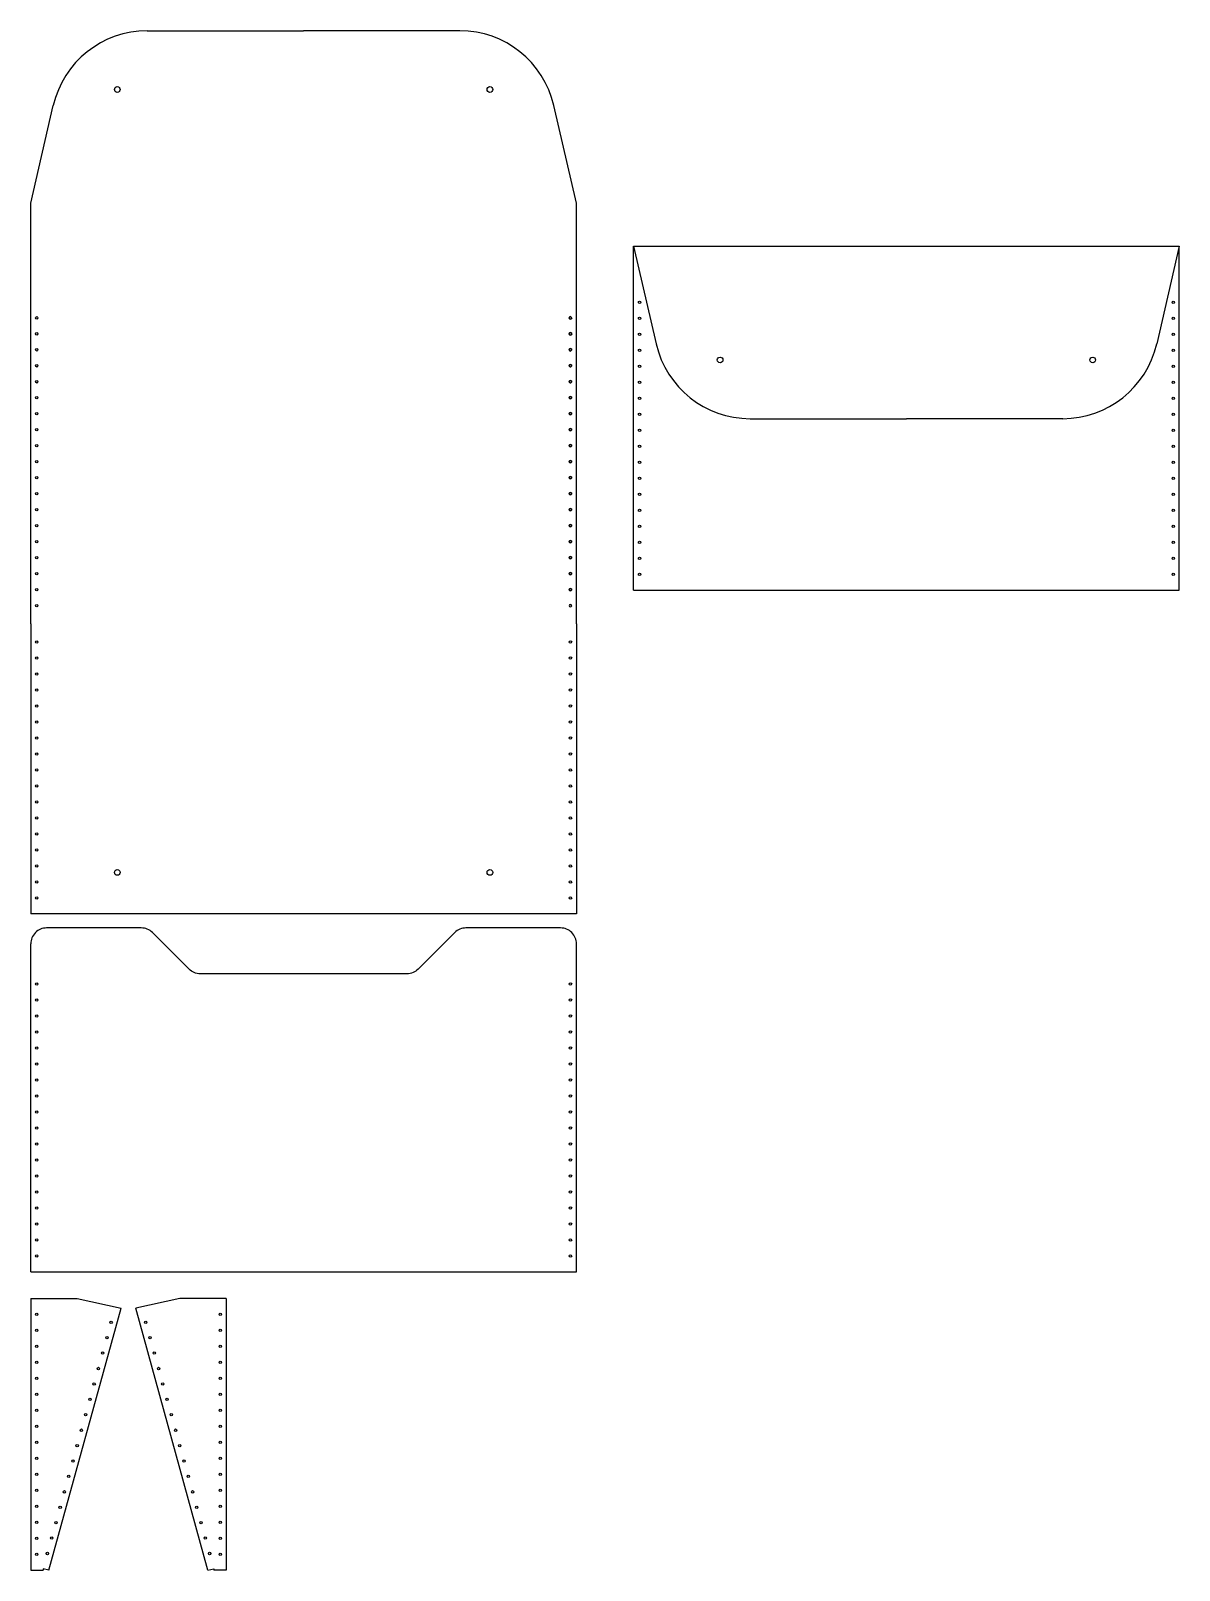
# Model space of a CAD drawing. Header units: millimetres. Extents: x 6551 to 7277, y 5630 to 6603.
import ezdxf

# ---------------------------------------------------------------- set-up
doc = ezdxf.new("R2010")
doc.units = ezdxf.units.MM

# ---------------------------------------------------------------- blocks, each defined once
blk = doc.blocks.new('*U13')
blk.add_circle((0, -0.75), 0.75)
blk = doc.blocks.new('*U14')
at = {"color": 0, "linetype": 'ByBlock', "lineweight": -2, "transparency": 16777216, "rotation": 90}
for p in [(594.09, 3904.71), (594.09, 3894.6), (594.09, 3884.49), (594.09, 3874.38), (594.09, 3864.27), (594.09, 3854.15), (594.09, 3844.04), (594.09, 3833.93), (594.09, 3823.82), (594.09, 3813.71), (594.09, 3803.6), (594.09, 3793.49), (594.09, 3783.38), (594.09, 3773.27), (594.09, 3763.15), (594.09, 3753.04), (594.09, 3742.93), (594.09, 3732.82), (594.09, 3722.71)]:
    blk.add_blockref('*U13', p, dxfattribs=at)
blk = doc.blocks.new('*U35')
blk.add_circle((0, -0.75), 0.75)
blk = doc.blocks.new('*U37')
at = {"color": 0, "linetype": 'ByBlock', "lineweight": -2, "transparency": 16777216, "rotation": 90}
for p in [(594.09, 3904.71), (594.09, 3894.6), (594.09, 3884.49), (594.09, 3874.38), (594.09, 3864.27), (594.09, 3854.15), (594.09, 3844.04), (594.09, 3833.93), (594.09, 3823.82), (594.09, 3813.71), (594.09, 3803.6), (594.09, 3793.49), (594.09, 3783.38), (594.09, 3773.27), (594.09, 3763.15), (594.09, 3753.04), (594.09, 3742.93), (594.09, 3732.82), (594.09, 3722.71)]:
    blk.add_blockref('*U35', p, dxfattribs=at)
blk = doc.blocks.new('*U53')
blk.add_circle((0, -0.75), 0.75)
blk = doc.blocks.new('*U54')
at = {"color": 0, "linetype": 'ByBlock', "lineweight": -2, "transparency": 16777216, "rotation": 90}
for p in [(594.09, 3904.71), (594.09, 3894.6), (594.09, 3884.49), (594.09, 3874.38), (594.09, 3864.27), (594.09, 3854.15), (594.09, 3844.04), (594.09, 3833.93), (594.09, 3823.82), (594.09, 3813.71), (594.09, 3803.6), (594.09, 3793.49), (594.09, 3783.38), (594.09, 3773.27), (594.09, 3763.15), (594.09, 3753.04), (594.09, 3742.93), (594.09, 3732.82), (594.09, 3722.71)]:
    blk.add_blockref('*U53', p, dxfattribs=at)
blk = doc.blocks.new('*U57')
blk.add_circle((0, -0.75), 0.75)
blk = doc.blocks.new('*U58')
at = {"color": 0, "linetype": 'ByBlock', "lineweight": -2, "transparency": 16777216, "rotation": 90}
for p in [(594.09, 3904.71), (594.09, 3894.6), (594.09, 3884.49), (594.09, 3874.38), (594.09, 3864.27), (594.09, 3854.15), (594.09, 3844.04), (594.09, 3833.93), (594.09, 3823.82), (594.09, 3813.71), (594.09, 3803.6), (594.09, 3793.49), (594.09, 3783.38), (594.09, 3773.27), (594.09, 3763.15), (594.09, 3753.04), (594.09, 3742.93), (594.09, 3732.82), (594.09, 3722.71)]:
    blk.add_blockref('*U57', p, dxfattribs=at)

msp = doc.modelspace()

# ---------------------------------------------------------------- linework, layer by layer
for p, q in [((6624.7, 6602.97), (6721.51, 6602.97)), ((6624.7, 6602.97), (6721.51, 6602.97)), ((6721.51, 6602.97), (6723.51, 6602.97)), ((6721.51, 6602.97), (6723.51, 6602.97)), ((6822.33, 6602.97), (6723.51, 6602.97)), ((6822.33, 6602.97), (6723.51, 6602.97)), ((6551.01, 6493.97), (6565.26, 6555.69)), ((6551.01, 6493.97), (6565.26, 6555.69)), ((6896.01, 6493.97), (6881.76, 6555.69)), ((6896.01, 6493.97), (6881.76, 6555.69)), ((6551.01, 6479.97), (6551.01, 6493.97)), ((6896.01, 6487.97), (6896.01, 6493.97)), ((6896.01, 6479.97), (6896.01, 6487.97)), ((6551.01, 6456.97), (6551.01, 6479.97)), ((6551.01, 6227.97), (6551.01, 6477.97)), ((6896.01, 6227.97), (6896.01, 6479.97)), ((6932.15, 6249.21), (6932.15, 6466.71)), ((6932.15, 6466.71), (6946.4, 6404.99)), ((6932.15, 6466.71), (6946.4, 6404.99)), ((6932.15, 6466.71), (7277.15, 6466.71)), ((7277.15, 6466.71), (7262.9, 6404.99)), ((7277.15, 6466.71), (7262.9, 6404.99)), ((7277.15, 6249.21), (7277.15, 6466.71)), ((6932.15, 6249.21), (6932.15, 6456.71)), ((6932.15, 6249.21), (6932.15, 6456.71)), ((6932.15, 6249.21), (6932.15, 6456.71)), ((7277.15, 6249.21), (7277.15, 6456.71)), ((7277.15, 6249.21), (7277.15, 6456.71)), ((6551.01, 6239.47), (6551.01, 6446.97)), ((6896.01, 6239.47), (6896.01, 6446.97)), ((7005.84, 6357.71), (7102.65, 6357.71)), ((7005.84, 6357.71), (7102.65, 6357.71)), ((7102.65, 6357.71), (7104.65, 6357.71)), ((7102.65, 6357.71), (7104.65, 6357.71)), ((7203.46, 6357.71), (7104.65, 6357.71)), ((7203.46, 6357.71), (7104.65, 6357.71)), ((6932.15, 6249.21), (7277.15, 6249.21)), ((6551.01, 6227.97), (6551.01, 6044.58)), ((6896.01, 6227.97), (6896.01, 6044.58)), ((6896.01, 6044.58), (6551.01, 6044.58)), ((6551.01, 5818.19), (6551.01, 6025.69)), ((6551.01, 5818.19), (6551.01, 6025.69)), ((6896.01, 5818.19), (6896.01, 6025.69)), ((6551.01, 5818.19), (6896.01, 5818.19)), ((6551.01, 5801.51), (6551.01, 5629.62)), ((6551.01, 5801.51), (6580.29, 5801.51)), ((6580.29, 5801.51), (6608.18, 5795.33)), ((6645.27, 5801.51), (6617.38, 5795.33)), ((6674.55, 5801.51), (6645.27, 5801.51)), ((6674.55, 5801.51), (6674.55, 5629.62)), ((6562.51, 5629.62), (6608.18, 5795.33)), ((6663.05, 5629.62), (6617.38, 5795.33)), ((6551.01, 5629.62), (6558.85, 5629.62)), ((6562.51, 5629.62), (6558.85, 5630.43)), ((6558.85, 5630.43), (6558.85, 5629.62)), ((6663.05, 5629.62), (6666.71, 5630.43)), ((6666.71, 5630.43), (6666.71, 5629.62)), ((6674.55, 5629.62), (6666.71, 5629.62))]:
    msp.add_line(p, q)
msp.add_lwpolyline([(6896.01, 6025.69, 0.414214), (6886.01, 6035.69), (6826.16, 6035.69, 0.198912), (6819.08, 6032.76), (6795.94, 6009.62, -0.198912), (6788.87, 6006.69), (6658.16, 6006.69, -0.198912), (6651.08, 6009.62), (6627.94, 6032.76, 0.198912), (6620.87, 6035.69), (6561.01, 6035.69, 0.414214), (6551.01, 6025.69)], format="xyb")
for centre, radius in [((6605.71, 6565.84), 1.8), ((6841.31, 6565.84), 1.8), ((6935.9, 6431.21), 0.75), ((6935.9, 6431.21), 0.75), ((6935.9, 6431.21), 0.75), ((6935.9, 6431.21), 0.75), ((6935.9, 6431.21), 0.75), ((6935.9, 6431.21), 0.75), ((6935.9, 6431.21), 0.75), ((6935.9, 6431.21), 0.75), ((7273.4, 6431.21), 0.75), ((7273.4, 6431.21), 0.75), ((7273.4, 6431.21), 0.75), ((7273.4, 6431.21), 0.75), ((7273.4, 6431.21), 0.75), ((7273.4, 6431.21), 0.75), ((7273.4, 6431.21), 0.75), ((7273.4, 6431.21), 0.75), ((6554.76, 6421.47), 0.75), ((6554.76, 6421.47), 0.75), ((6892.26, 6421.47), 0.75), ((6892.26, 6421.47), 0.75), ((6935.9, 6421.1), 0.75), ((6935.9, 6421.1), 0.75), ((6935.9, 6421.1), 0.75), ((6935.9, 6421.1), 0.75), ((6935.9, 6421.1), 0.75), ((6935.9, 6421.1), 0.75), ((6935.9, 6421.1), 0.75), ((6935.9, 6421.1), 0.75), ((7273.4, 6421.1), 0.75), ((7273.4, 6421.1), 0.75), ((7273.4, 6421.1), 0.75), ((7273.4, 6421.1), 0.75), ((7273.4, 6421.1), 0.75), ((7273.4, 6421.1), 0.75), ((7273.4, 6421.1), 0.75), ((7273.4, 6421.1), 0.75), ((6554.76, 6411.36), 0.75), ((6554.76, 6411.36), 0.75), ((6892.26, 6411.36), 0.75), ((6892.26, 6411.36), 0.75), ((6935.9, 6410.99), 0.75), ((6935.9, 6410.99), 0.75), ((6935.9, 6410.99), 0.75), ((6935.9, 6410.99), 0.75), ((6935.9, 6410.99), 0.75), ((6935.9, 6410.99), 0.75), ((6935.9, 6410.99), 0.75), ((6935.9, 6410.99), 0.75), ((7273.4, 6410.99), 0.75), ((7273.4, 6410.99), 0.75), ((7273.4, 6410.99), 0.75), ((7273.4, 6410.99), 0.75), ((7273.4, 6410.99), 0.75), ((7273.4, 6410.99), 0.75), ((7273.4, 6410.99), 0.75), ((7273.4, 6410.99), 0.75), ((6554.76, 6401.25), 0.75), ((6554.76, 6401.25), 0.75), ((6892.26, 6401.25), 0.75), ((6892.26, 6401.25), 0.75), ((6935.9, 6400.87), 0.75), ((6935.9, 6400.87), 0.75), ((6935.9, 6400.87), 0.75), ((6935.9, 6400.87), 0.75), ((6935.9, 6400.87), 0.75), ((6935.9, 6400.87), 0.75), ((6935.9, 6400.87), 0.75), ((6935.9, 6400.87), 0.75), ((6986.85, 6394.84), 1.8), ((7222.45, 6394.84), 1.8), ((7273.4, 6400.87), 0.75), ((7273.4, 6400.87), 0.75), ((7273.4, 6400.87), 0.75), ((7273.4, 6400.87), 0.75), ((7273.4, 6400.87), 0.75), ((7273.4, 6400.87), 0.75), ((7273.4, 6400.87), 0.75), ((7273.4, 6400.87), 0.75), ((6554.76, 6391.13), 0.75), ((6554.76, 6391.13), 0.75), ((6892.26, 6391.13), 0.75), ((6892.26, 6391.13), 0.75), ((6935.9, 6390.76), 0.75), ((6935.9, 6390.76), 0.75), ((6935.9, 6390.76), 0.75), ((6935.9, 6390.76), 0.75), ((7273.4, 6390.76), 0.75), ((7273.4, 6390.76), 0.75), ((7273.4, 6390.76), 0.75), ((7273.4, 6390.76), 0.75), ((6554.76, 6381.02), 0.75), ((6554.76, 6381.02), 0.75), ((6892.26, 6381.02), 0.75), ((6892.26, 6381.02), 0.75), ((6935.9, 6380.65), 0.75), ((6935.9, 6380.65), 0.75), ((6935.9, 6380.65), 0.75), ((6935.9, 6380.65), 0.75), ((7273.4, 6380.65), 0.75), ((7273.4, 6380.65), 0.75), ((7273.4, 6380.65), 0.75), ((7273.4, 6380.65), 0.75), ((6554.76, 6370.91), 0.75), ((6554.76, 6370.91), 0.75), ((6892.26, 6370.91), 0.75), ((6892.26, 6370.91), 0.75), ((6935.9, 6370.54), 0.75), ((6935.9, 6370.54), 0.75), ((6935.9, 6370.54), 0.75), ((6935.9, 6370.54), 0.75), ((7273.4, 6370.54), 0.75), ((7273.4, 6370.54), 0.75), ((7273.4, 6370.54), 0.75), ((7273.4, 6370.54), 0.75), ((6554.76, 6360.8), 0.75), ((6554.76, 6360.8), 0.75), ((6892.26, 6360.8), 0.75), ((6892.26, 6360.8), 0.75), ((6935.9, 6360.43), 0.75), ((6935.9, 6360.43), 0.75), ((6935.9, 6360.43), 0.75), ((6935.9, 6360.43), 0.75), ((7273.4, 6360.43), 0.75), ((7273.4, 6360.43), 0.75), ((7273.4, 6360.43), 0.75), ((7273.4, 6360.43), 0.75), ((6554.76, 6350.69), 0.75), ((6554.76, 6350.69), 0.75), ((6892.26, 6350.69), 0.75), ((6892.26, 6350.69), 0.75), ((6935.9, 6350.32), 0.75), ((6935.9, 6350.32), 0.75), ((6935.9, 6350.32), 0.75), ((6935.9, 6350.32), 0.75), ((7273.4, 6350.32), 0.75), ((7273.4, 6350.32), 0.75), ((7273.4, 6350.32), 0.75), ((7273.4, 6350.32), 0.75), ((6554.76, 6340.58), 0.75), ((6554.76, 6340.58), 0.75), ((6892.26, 6340.58), 0.75), ((6892.26, 6340.58), 0.75), ((6935.9, 6340.21), 0.75), ((6935.9, 6340.21), 0.75), ((6935.9, 6340.21), 0.75), ((6935.9, 6340.21), 0.75), ((7273.4, 6340.21), 0.75), ((7273.4, 6340.21), 0.75), ((7273.4, 6340.21), 0.75), ((7273.4, 6340.21), 0.75), ((6554.76, 6330.47), 0.75), ((6554.76, 6330.47), 0.75), ((6892.26, 6330.47), 0.75), ((6892.26, 6330.47), 0.75), ((6935.9, 6330.1), 0.75), ((6935.9, 6330.1), 0.75), ((6935.9, 6330.1), 0.75), ((6935.9, 6330.1), 0.75), ((7273.4, 6330.1), 0.75), ((7273.4, 6330.1), 0.75), ((7273.4, 6330.1), 0.75), ((7273.4, 6330.1), 0.75), ((6554.76, 6320.36), 0.75), ((6554.76, 6320.36), 0.75), ((6892.26, 6320.36), 0.75), ((6892.26, 6320.36), 0.75), ((6935.9, 6319.99), 0.75), ((6935.9, 6319.99), 0.75), ((6935.9, 6319.99), 0.75), ((6935.9, 6319.99), 0.75), ((7273.4, 6319.99), 0.75), ((7273.4, 6319.99), 0.75), ((7273.4, 6319.99), 0.75), ((7273.4, 6319.99), 0.75), ((6554.76, 6310.25), 0.75), ((6554.76, 6310.25), 0.75), ((6892.26, 6310.25), 0.75), ((6892.26, 6310.25), 0.75), ((6935.9, 6309.87), 0.75), ((6935.9, 6309.87), 0.75), ((6935.9, 6309.87), 0.75), ((6935.9, 6309.87), 0.75), ((7273.4, 6309.87), 0.75), ((7273.4, 6309.87), 0.75), ((7273.4, 6309.87), 0.75), ((7273.4, 6309.87), 0.75), ((6554.76, 6300.13), 0.75), ((6554.76, 6300.13), 0.75), ((6892.26, 6300.13), 0.75), ((6892.26, 6300.13), 0.75), ((6935.9, 6299.76), 0.75), ((6935.9, 6299.76), 0.75), ((6935.9, 6299.76), 0.75), ((6935.9, 6299.76), 0.75), ((7273.4, 6299.76), 0.75), ((7273.4, 6299.76), 0.75), ((7273.4, 6299.76), 0.75), ((7273.4, 6299.76), 0.75), ((6554.76, 6290.02), 0.75), ((6554.76, 6290.02), 0.75), ((6892.26, 6290.02), 0.75), ((6892.26, 6290.02), 0.75), ((6935.9, 6289.65), 0.75), ((6935.9, 6289.65), 0.75), ((6935.9, 6289.65), 0.75), ((6935.9, 6289.65), 0.75), ((7273.4, 6289.65), 0.75), ((7273.4, 6289.65), 0.75), ((7273.4, 6289.65), 0.75), ((7273.4, 6289.65), 0.75), ((6554.76, 6279.91), 0.75), ((6554.76, 6279.91), 0.75), ((6892.26, 6279.91), 0.75), ((6892.26, 6279.91), 0.75), ((6935.9, 6279.54), 0.75), ((6935.9, 6279.54), 0.75), ((6935.9, 6279.54), 0.75), ((6935.9, 6279.54), 0.75), ((7273.4, 6279.54), 0.75), ((7273.4, 6279.54), 0.75), ((7273.4, 6279.54), 0.75), ((7273.4, 6279.54), 0.75), ((6554.76, 6269.8), 0.75), ((6554.76, 6269.8), 0.75), ((6892.26, 6269.8), 0.75), ((6892.26, 6269.8), 0.75), ((6935.9, 6269.43), 0.75), ((6935.9, 6269.43), 0.75), ((6935.9, 6269.43), 0.75), ((6935.9, 6269.43), 0.75), ((7273.4, 6269.43), 0.75), ((7273.4, 6269.43), 0.75), ((7273.4, 6269.43), 0.75), ((7273.4, 6269.43), 0.75), ((6554.76, 6259.69), 0.75), ((6554.76, 6259.69), 0.75), ((6892.26, 6259.69), 0.75), ((6892.26, 6259.69), 0.75), ((6935.9, 6259.32), 0.75), ((6935.9, 6259.32), 0.75), ((6935.9, 6259.32), 0.75), ((6935.9, 6259.32), 0.75), ((7273.4, 6259.32), 0.75), ((7273.4, 6259.32), 0.75), ((7273.4, 6259.32), 0.75), ((7273.4, 6259.32), 0.75), ((6554.76, 6249.58), 0.75), ((6554.76, 6249.58), 0.75), ((6892.26, 6249.58), 0.75), ((6892.26, 6249.58), 0.75), ((6554.76, 6216.47), 0.75), ((6554.76, 6216.47), 0.75), ((6554.76, 6216.47), 0.75), ((6554.76, 6216.47), 0.75), ((6892.26, 6216.47), 0.75), ((6892.26, 6216.47), 0.75), ((6892.26, 6216.47), 0.75), ((6892.26, 6216.47), 0.75), ((6554.76, 6206.36), 0.75), ((6554.76, 6206.36), 0.75), ((6554.76, 6206.36), 0.75), ((6554.76, 6206.36), 0.75), ((6892.26, 6206.36), 0.75), ((6892.26, 6206.36), 0.75), ((6892.26, 6206.36), 0.75), ((6892.26, 6206.36), 0.75), ((6554.76, 6196.25), 0.75), ((6554.76, 6196.25), 0.75), ((6554.76, 6196.25), 0.75), ((6554.76, 6196.25), 0.75), ((6892.26, 6196.25), 0.75), ((6892.26, 6196.25), 0.75), ((6892.26, 6196.25), 0.75), ((6892.26, 6196.25), 0.75), ((6554.76, 6186.13), 0.75), ((6554.76, 6186.13), 0.75), ((6554.76, 6186.13), 0.75), ((6554.76, 6186.13), 0.75), ((6892.26, 6186.13), 0.75), ((6892.26, 6186.13), 0.75), ((6892.26, 6186.13), 0.75), ((6892.26, 6186.13), 0.75), ((6554.76, 6176.02), 0.75), ((6554.76, 6176.02), 0.75), ((6554.76, 6176.02), 0.75), ((6554.76, 6176.02), 0.75), ((6892.26, 6176.02), 0.75), ((6892.26, 6176.02), 0.75), ((6892.26, 6176.02), 0.75), ((6892.26, 6176.02), 0.75), ((6554.76, 6165.91), 0.75), ((6554.76, 6165.91), 0.75), ((6554.76, 6165.91), 0.75), ((6554.76, 6165.91), 0.75), ((6892.26, 6165.91), 0.75), ((6892.26, 6165.91), 0.75), ((6892.26, 6165.91), 0.75), ((6892.26, 6165.91), 0.75), ((6554.76, 6155.8), 0.75), ((6554.76, 6155.8), 0.75), ((6554.76, 6155.8), 0.75), ((6554.76, 6155.8), 0.75), ((6892.26, 6155.8), 0.75), ((6892.26, 6155.8), 0.75), ((6892.26, 6155.8), 0.75), ((6892.26, 6155.8), 0.75), ((6554.76, 6145.69), 0.75), ((6554.76, 6145.69), 0.75), ((6554.76, 6145.69), 0.75), ((6554.76, 6145.69), 0.75), ((6892.26, 6145.69), 0.75), ((6892.26, 6145.69), 0.75), ((6892.26, 6145.69), 0.75), ((6892.26, 6145.69), 0.75), ((6554.76, 6135.58), 0.75), ((6554.76, 6135.58), 0.75), ((6554.76, 6135.58), 0.75), ((6554.76, 6135.58), 0.75), ((6892.26, 6135.58), 0.75), ((6892.26, 6135.58), 0.75), ((6892.26, 6135.58), 0.75), ((6892.26, 6135.58), 0.75), ((6554.76, 6125.47), 0.75), ((6554.76, 6125.47), 0.75), ((6554.76, 6125.47), 0.75), ((6554.76, 6125.47), 0.75), ((6892.26, 6125.47), 0.75), ((6892.26, 6125.47), 0.75), ((6892.26, 6125.47), 0.75), ((6892.26, 6125.47), 0.75), ((6554.76, 6115.36), 0.75), ((6554.76, 6115.36), 0.75), ((6554.76, 6115.36), 0.75), ((6554.76, 6115.36), 0.75), ((6892.26, 6115.36), 0.75), ((6892.26, 6115.36), 0.75), ((6892.26, 6115.36), 0.75), ((6892.26, 6115.36), 0.75), ((6554.76, 6105.25), 0.75), ((6554.76, 6105.25), 0.75), ((6554.76, 6105.25), 0.75), ((6554.76, 6105.25), 0.75), ((6892.26, 6105.25), 0.75), ((6892.26, 6105.25), 0.75), ((6892.26, 6105.25), 0.75), ((6892.26, 6105.25), 0.75), ((6554.76, 6095.13), 0.75), ((6554.76, 6095.13), 0.75), ((6554.76, 6095.13), 0.75), ((6554.76, 6095.13), 0.75), ((6892.26, 6095.13), 0.75), ((6892.26, 6095.13), 0.75), ((6892.26, 6095.13), 0.75), ((6892.26, 6095.13), 0.75), ((6554.76, 6085.02), 0.75), ((6554.76, 6085.02), 0.75), ((6554.76, 6085.02), 0.75), ((6554.76, 6085.02), 0.75), ((6892.26, 6085.02), 0.75), ((6892.26, 6085.02), 0.75), ((6892.26, 6085.02), 0.75), ((6892.26, 6085.02), 0.75), ((6554.76, 6074.91), 0.75), ((6554.76, 6074.91), 0.75), ((6554.76, 6074.91), 0.75), ((6554.76, 6074.91), 0.75), ((6892.26, 6074.91), 0.75), ((6892.26, 6074.91), 0.75), ((6892.26, 6074.91), 0.75), ((6892.26, 6074.91), 0.75), ((6554.76, 6064.8), 0.75), ((6554.76, 6064.8), 0.75), ((6554.76, 6064.8), 0.75), ((6554.76, 6064.8), 0.75), ((6605.71, 6070.84), 1.8), ((6841.31, 6070.84), 1.8), ((6892.26, 6064.8), 0.75), ((6892.26, 6064.8), 0.75), ((6892.26, 6064.8), 0.75), ((6892.26, 6064.8), 0.75), ((6554.76, 6054.69), 0.75), ((6554.76, 6054.69), 0.75), ((6892.26, 6054.69), 0.75), ((6892.26, 6054.69), 0.75), ((6554.76, 6000.19), 0.75), ((6554.76, 6000.19), 0.75), ((6554.76, 6000.19), 0.75), ((6554.76, 6000.19), 0.75), ((6892.26, 6000.19), 0.75), ((6892.26, 6000.19), 0.75), ((6892.26, 6000.19), 0.75), ((6892.26, 6000.19), 0.75), ((6554.76, 5990.08), 0.75), ((6554.76, 5990.08), 0.75), ((6554.76, 5990.08), 0.75), ((6554.76, 5990.08), 0.75), ((6892.26, 5990.08), 0.75), ((6892.26, 5990.08), 0.75), ((6892.26, 5990.08), 0.75), ((6892.26, 5990.08), 0.75), ((6554.76, 5979.97), 0.75), ((6554.76, 5979.97), 0.75), ((6554.76, 5979.97), 0.75), ((6554.76, 5979.97), 0.75), ((6892.26, 5979.97), 0.75), ((6892.26, 5979.97), 0.75), ((6892.26, 5979.97), 0.75), ((6892.26, 5979.97), 0.75), ((6554.76, 5969.86), 0.75), ((6554.76, 5969.86), 0.75), ((6554.76, 5969.86), 0.75), ((6554.76, 5969.86), 0.75), ((6892.26, 5969.86), 0.75), ((6892.26, 5969.86), 0.75), ((6892.26, 5969.86), 0.75), ((6892.26, 5969.86), 0.75), ((6554.76, 5959.75), 0.75), ((6554.76, 5959.75), 0.75), ((6554.76, 5959.75), 0.75), ((6554.76, 5959.75), 0.75), ((6892.26, 5959.75), 0.75), ((6892.26, 5959.75), 0.75), ((6892.26, 5959.75), 0.75), ((6892.26, 5959.75), 0.75), ((6554.76, 5949.63), 0.75), ((6554.76, 5949.63), 0.75), ((6554.76, 5949.63), 0.75), ((6554.76, 5949.63), 0.75), ((6892.26, 5949.63), 0.75), ((6892.26, 5949.63), 0.75), ((6892.26, 5949.63), 0.75), ((6892.26, 5949.63), 0.75), ((6554.76, 5939.52), 0.75), ((6554.76, 5939.52), 0.75), ((6554.76, 5939.52), 0.75), ((6554.76, 5939.52), 0.75), ((6892.26, 5939.52), 0.75), ((6892.26, 5939.52), 0.75), ((6892.26, 5939.52), 0.75), ((6892.26, 5939.52), 0.75), ((6554.76, 5929.41), 0.75), ((6554.76, 5929.41), 0.75), ((6554.76, 5929.41), 0.75), ((6554.76, 5929.41), 0.75), ((6892.26, 5929.41), 0.75), ((6892.26, 5929.41), 0.75), ((6892.26, 5929.41), 0.75), ((6892.26, 5929.41), 0.75), ((6554.76, 5919.3), 0.75), ((6554.76, 5919.3), 0.75), ((6554.76, 5919.3), 0.75), ((6554.76, 5919.3), 0.75), ((6892.26, 5919.3), 0.75), ((6892.26, 5919.3), 0.75), ((6892.26, 5919.3), 0.75), ((6892.26, 5919.3), 0.75), ((6554.76, 5909.19), 0.75), ((6554.76, 5909.19), 0.75), ((6554.76, 5909.19), 0.75), ((6554.76, 5909.19), 0.75), ((6892.26, 5909.19), 0.75), ((6892.26, 5909.19), 0.75), ((6892.26, 5909.19), 0.75), ((6892.26, 5909.19), 0.75), ((6554.76, 5899.08), 0.75), ((6554.76, 5899.08), 0.75), ((6554.76, 5899.08), 0.75), ((6554.76, 5899.08), 0.75), ((6892.26, 5899.08), 0.75), ((6892.26, 5899.08), 0.75), ((6892.26, 5899.08), 0.75), ((6892.26, 5899.08), 0.75), ((6554.76, 5888.97), 0.75), ((6554.76, 5888.97), 0.75), ((6554.76, 5888.97), 0.75), ((6554.76, 5888.97), 0.75), ((6892.26, 5888.97), 0.75), ((6892.26, 5888.97), 0.75), ((6892.26, 5888.97), 0.75), ((6892.26, 5888.97), 0.75), ((6554.76, 5878.86), 0.75), ((6554.76, 5878.86), 0.75), ((6554.76, 5878.86), 0.75), ((6554.76, 5878.86), 0.75), ((6892.26, 5878.86), 0.75), ((6892.26, 5878.86), 0.75), ((6892.26, 5878.86), 0.75), ((6892.26, 5878.86), 0.75), ((6554.76, 5868.75), 0.75), ((6554.76, 5868.75), 0.75), ((6554.76, 5868.75), 0.75), ((6554.76, 5868.75), 0.75), ((6892.26, 5868.75), 0.75), ((6892.26, 5868.75), 0.75), ((6892.26, 5868.75), 0.75), ((6892.26, 5868.75), 0.75), ((6554.76, 5858.63), 0.75), ((6554.76, 5858.63), 0.75), ((6554.76, 5858.63), 0.75), ((6554.76, 5858.63), 0.75), ((6892.26, 5858.63), 0.75), ((6892.26, 5858.63), 0.75), ((6892.26, 5858.63), 0.75), ((6892.26, 5858.63), 0.75), ((6554.76, 5848.52), 0.75), ((6554.76, 5848.52), 0.75), ((6554.76, 5848.52), 0.75), ((6554.76, 5848.52), 0.75), ((6892.26, 5848.52), 0.75), ((6892.26, 5848.52), 0.75), ((6892.26, 5848.52), 0.75), ((6892.26, 5848.52), 0.75), ((6554.76, 5838.41), 0.75), ((6554.76, 5838.41), 0.75), ((6554.76, 5838.41), 0.75), ((6554.76, 5838.41), 0.75), ((6892.26, 5838.41), 0.75), ((6892.26, 5838.41), 0.75), ((6892.26, 5838.41), 0.75), ((6892.26, 5838.41), 0.75), ((6554.76, 5828.3), 0.75), ((6554.76, 5828.3), 0.75), ((6554.76, 5828.3), 0.75), ((6554.76, 5828.3), 0.75), ((6892.26, 5828.3), 0.75), ((6892.26, 5828.3), 0.75), ((6892.26, 5828.3), 0.75), ((6892.26, 5828.3), 0.75), ((6554.76, 5791.39), 0.75), ((6670.8, 5791.39), 0.75), ((6554.76, 5781.28), 0.75), ((6601.83, 5786.39), 0.75), ((6623.73, 5786.39), 0.75), ((6670.8, 5781.28), 0.75), ((6599.14, 5776.64), 0.75), ((6626.42, 5776.64), 0.75), ((6554.76, 5771.17), 0.75), ((6596.46, 5766.9), 0.75), ((6629.1, 5766.9), 0.75), ((6670.8, 5771.17), 0.75), ((6554.76, 5761.06), 0.75), ((6593.77, 5757.15), 0.75), ((6631.79, 5757.15), 0.75), ((6670.8, 5761.06), 0.75), ((6554.76, 5750.95), 0.75), ((6591.08, 5747.4), 0.75), ((6634.48, 5747.4), 0.75), ((6670.8, 5750.95), 0.75), ((6554.76, 5740.84), 0.75), ((6588.4, 5737.65), 0.75), ((6637.16, 5737.65), 0.75), ((6670.8, 5740.84), 0.75), ((6554.76, 5730.73), 0.75), ((6585.71, 5727.91), 0.75), ((6639.85, 5727.91), 0.75), ((6670.8, 5730.73), 0.75), ((6554.76, 5720.62), 0.75), ((6583.02, 5718.16), 0.75), ((6642.54, 5718.16), 0.75), ((6670.8, 5720.62), 0.75), ((6554.76, 5710.51), 0.75), ((6580.34, 5708.41), 0.75), ((6645.22, 5708.41), 0.75), ((6670.8, 5710.51), 0.75), ((6554.76, 5700.39), 0.75), ((6577.65, 5698.66), 0.75), ((6647.91, 5698.66), 0.75), ((6670.8, 5700.39), 0.75), ((6554.76, 5690.28), 0.75), ((6574.97, 5688.91), 0.75), ((6650.59, 5688.91), 0.75), ((6670.8, 5690.28), 0.75), ((6554.76, 5680.17), 0.75), ((6572.28, 5679.17), 0.75), ((6653.28, 5679.17), 0.75), ((6670.8, 5680.17), 0.75), ((6554.76, 5670.06), 0.75), ((6569.59, 5669.42), 0.75), ((6655.97, 5669.42), 0.75), ((6670.8, 5670.06), 0.75), ((6554.76, 5659.95), 0.75), ((6566.91, 5659.67), 0.75), ((6658.65, 5659.67), 0.75), ((6670.8, 5659.95), 0.75), ((6554.76, 5649.84), 0.75), ((6564.22, 5649.92), 0.75), ((6661.34, 5649.92), 0.75), ((6670.8, 5649.84), 0.75), ((6554.76, 5639.73), 0.75), ((6561.53, 5640.18), 0.75), ((6664.03, 5640.18), 0.75), ((6670.8, 5639.73), 0.75)]:
    msp.add_circle(centre, radius)
for centre, start, end in [((6624.7, 6541.97), 90, 167), ((6624.7, 6541.97), 90, 167), ((6822.33, 6541.97), 13, 90), ((6822.33, 6541.97), 13, 90), ((7005.84, 6418.71), 193, 270), ((7005.84, 6418.71), 193, 270), ((7203.46, 6418.71), 270, 347), ((7203.46, 6418.71), 270, 347)]:
    msp.add_arc(centre, 61, start, end)

# ---------------------------------------------------------------- block references
for name in ['*U14', '*U54']:
    msp.add_blockref(name, (5959.93, 2516.76))
at = {"xscale": -1}
for name in ['*U37', '*U58']:
    msp.add_blockref(name, (7487.1, 2516.76), dxfattribs=at)

doc.saveas('drawing.dxf')
